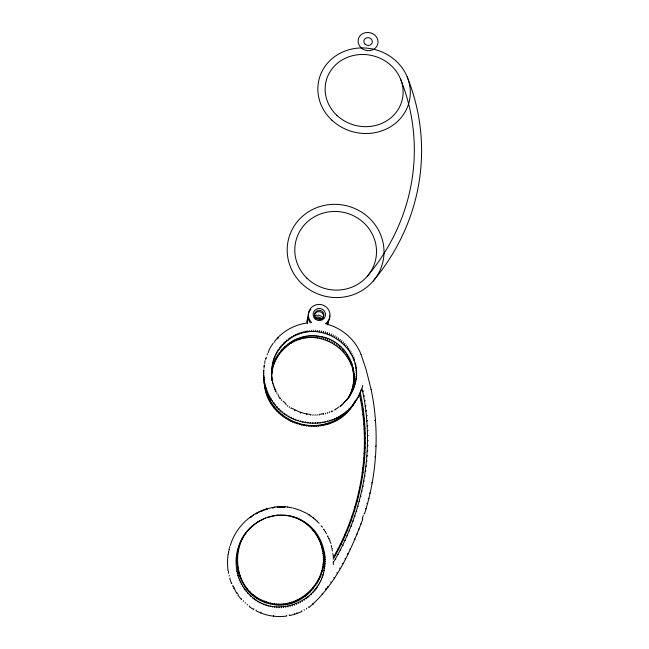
<?xml version="1.0" encoding="UTF-8"?>
<svg xmlns="http://www.w3.org/2000/svg" width="649" height="649" viewBox="0 0 649 649"><rect width="100%" height="100%" fill="white"/><g stroke="black" fill="none" stroke-linecap="round" stroke-linejoin="round"><path stroke-width="0.97" d="M271.68 380.476C268.654 354.451 294.443 330.852 320.135 336.474C347.012 340.222 363.237 373.629 349.016 396.896M271.566 372.721L271.574 373.808L272.726 362.434M254.311 524.53C228.659 543.091 232.91 590.038 264.338 601.128C295.701 614.798 330.933 581.277 322.188 549.151C319.057 533.949 307.245 520.766 292.172 516.677C286.931 515.241 297.169 517.837 298.289 518.819C301.493 520.279 304.511 522.129 307.261 524.327C313.394 529.235 318.107 535.855 320.857 543.213C334.113 574.13 303.724 612.551 270.414 603.886C236.536 597.413 225.698 549.541 251.058 527.386C253.524 524.871 257.069 522.559 259.649 520.896C256.355 522.769 253.224 524.927 250.53 527.605C244.592 533.324 240.235 540.625 237.94 548.543C233.218 564.403 237.51 582.713 249.362 594.395C273.383 620.663 320.768 602.58 324.33 568.102C327.137 552.056 320.955 534.622 308.097 524.465C301.834 519.516 294.184 516.101 286.185 515.42C283.889 515.201 282.145 515.063 279.808 515.152C278.08 515.225 273.132 515.679 277.942 515.136M360.284 392.75C372.421 448.646 362.183 508.581 333.829 558.083L333.221 557.686C361.298 508.67 371.447 449.311 359.432 393.967M272.515 607.131L272.515 606.434M272.523 604.308L272.523 603.424M272.969 383.015L273.359 385.36M272.718 368.583L273.237 365.176M272.718 363.602L273.253 360.43M273.562 385.019L274.008 387.331M273.237 366.653L273.854 363.262M273.253 361.615L273.894 358.459M273.943 407.402L273.959 406.315C268.572 399.297 265.141 390.812 264.175 382.026C266.058 426.718 330 442.967 353.153 404.757L352.375 405.852L356.439 399.289M355.66 401.22C338.226 429.411 293.137 430.611 273.983 403.678L273.992 402.802M274.251 386.991L275.89 391.793L275.914 390.836M273.846 364.754L274.559 361.379M273.878 359.651L274.616 356.52M274.738 342.388L274.754 341.066L278.023 337.431L277.983 338.778M273.983 403.678C266.634 394.146 262.894 381.888 263.827 369.873M264.005 377.028L264.062 380.979L263.892 377.239L263.981 378.838M274.543 362.896L275.363 359.538M274.608 357.729L275.444 354.622M275.014 389.903L275.03 388.929M363.829 513.87L364.535 513.838C377.158 473.77 379.681 430.482 371.098 389.327M333.075 562.902C364.113 510.901 375.341 447.031 361.882 387.802L362.556 386.82M275.338 361.071L276.255 357.737M275.427 355.847L276.36 352.772M275.452 409.268L275.476 408.197L273.959 406.315M275.541 405.601L275.565 404.749M270.333 606.701L270.357 606.004M270.414 603.886L270.438 603.01M276.214 359.286L277.188 357.55L277.228 355.985M276.336 354.005L277.366 350.963M276.855 393.635L276.888 392.686M277.188 357.55L278.234 355.863L278.291 354.281M277.334 352.212L278.462 349.211M277.05 411.06L277.091 410.006L275.476 408.197M277.196 407.45L277.228 406.607M278.234 355.863L279.37 354.224L279.435 352.634M278.421 350.476L279.589 348.789L279.646 347.515M347.775 398.656C380.444 353.259 312.915 304.73 279.589 348.789M347.256 399.784C374.814 355.928 309.451 312.745 279.37 354.224M280.587 352.65L280.66 351.044M280.847 347.166L280.903 345.876M268.183 606.158L268.215 605.46M268.329 603.359L268.37 602.491M279.062 397.172L277.95 394.495M281.869 351.141L281.958 349.519M282.177 345.601L282.242 344.311M278.737 412.772L278.794 411.734L277.091 410.006M278.94 409.219L278.989 408.391M271.623 375.09L272.718 367.123M283.232 349.689L283.337 348.051M283.581 344.108L283.662 342.802M280.352 397.942L280.287 398.851L279.468 397.732M284.66 348.31L284.781 346.663M285.057 342.688L285.146 341.374M280.506 414.395L280.587 413.372L278.794 411.734M280.774 410.898L280.83 410.079M281.601 400.474L281.674 399.581M266.058 605.501L266.114 604.811M266.277 602.726L266.341 601.866M286.16 347.004L286.29 345.341M286.598 341.342L286.704 340.011M362.629 386.406L362.718 385.376M287.718 345.771L287.864 344.1M288.213 340.068L288.326 338.737M282.356 415.936L282.453 414.922L280.587 413.372M282.68 412.488L282.761 411.685M289.332 344.619L289.495 342.932M289.884 338.875L290.006 337.537M263.973 604.738L264.046 604.057M264.257 601.988L264.338 601.128M291.003 343.54L291.182 341.845M291.604 337.772L291.75 336.417M263.973 368.251L264.427 365.03M292.723 342.55L292.918 340.847M293.38 336.75L293.535 335.387M284.286 417.38L284.4 416.382L282.453 414.922M284.676 413.981L284.765 413.186M227.977 554.473L227.41 562.578L227.994 570.666M286.014 404.935L286.112 404.067L283.078 401.147M294.492 341.642L294.703 339.93M295.206 335.809L295.376 334.446M286.639 615.284L286.753 616.055C278.032 617.272 269.019 616.217 260.825 612.981L260.922 612.226M261.928 603.87L262.018 603.189M262.269 601.144L262.383 600.301M296.301 340.822L296.528 339.103M297.08 334.965L297.258 333.594M287.621 406.266L287.734 405.414M286.274 418.727L286.412 417.745L284.4 416.382M286.736 415.376L286.842 414.589M298.151 340.084L298.394 338.364M298.986 334.211L299.181 332.84M289.3 407.523L289.422 406.68M259.933 602.897L260.03 602.223M260.338 600.203L260.46 599.368M300.025 339.443L300.292 337.715M300.925 333.554L301.136 332.174M288.334 419.976L288.489 419.011L286.412 417.745M288.862 416.666L288.983 415.895M301.939 338.9L302.223 337.164M302.905 332.986L303.124 331.598M228.326 554.189L228.773 551.536L228.424 551.804M291.036 408.7L291.174 407.864L298.694 411.693L304.754 413.559L311.017 414.516L310.733 415.303M303.87 338.437L304.17 336.701M304.9 332.515L305.144 331.128M257.986 601.818L258.099 601.161M258.448 599.157L258.594 598.329M256.16 610.052L256.022 610.782L260.825 612.981M290.452 421.128L290.63 420.163L288.489 419.011M291.052 417.851L291.19 417.088M305.825 338.08L306.15 336.336M306.92 332.142L307.172 330.755M268.134 508.459L274.86 507.031M307.796 337.813L308.137 336.068M308.956 331.866L309.224 330.479M256.087 600.641L256.225 599.992M256.623 598.021L256.785 597.21M294.67 410.785L294.841 409.965M309.776 337.642L310.133 335.898M311.001 331.696L311.285 330.3M292.626 422.166L292.829 421.217L290.63 420.163M293.299 418.93L293.453 418.167M253.864 608.778L253.71 609.508L251.463 608.105L249.289 606.596L249.476 605.89M228.959 550.668L229.34 548.916L228.992 549.159M311.763 337.561L312.145 335.817M313.053 331.615L313.353 330.219M264.727 363.432L265.019 360.657M313.751 337.585L314.148 335.841M315.106 331.639L315.422 330.244M254.262 599.368L254.408 598.727M254.846 596.788L255.033 595.985M294.849 423.099L295.068 422.158L292.829 421.217M295.595 419.895L295.774 419.14M315.738 337.699L316.152 335.955M317.15 331.753L317.483 330.365M333.237 564.654L333.497 563.624M317.718 337.91L318.148 336.166M319.194 331.972L319.543 330.584M252.493 598.005L252.656 597.372M253.134 595.466L253.337 594.679M297.12 423.927L297.356 422.994L295.068 422.158M297.94 420.747L298.134 420M319.681 338.218L320.135 336.474M321.223 332.288L321.588 330.901M229.568 548.048L229.689 546.547M300.471 413.218L300.682 412.415M321.628 338.616L322.099 336.88M323.234 332.702L323.616 331.323M250.798 596.553L250.968 595.928M251.496 594.062L251.707 593.283M323.551 339.111L324.046 337.383M325.23 333.213L325.62 331.834M299.424 424.633L299.684 423.708C318.383 429.216 339.954 422.256 351.734 406.688L350.971 407.767M300.325 421.477L300.536 420.739M247.196 604.973L247.399 604.284M325.457 339.695L325.96 337.975M327.185 333.821L327.599 332.442M249.175 595.003L249.362 594.395M249.922 592.569L250.157 591.807M327.323 340.368L327.85 338.656M329.124 334.519L329.538 333.148M301.761 425.233L302.045 424.308M302.734 422.093L302.969 421.363M230.298 545.468C235.425 528.01 249.954 513.586 267.266 508.597M329.157 341.139L329.7 339.427M331.014 335.306L331.452 333.943M265.96 358.71L266.463 357.169M245.184 603.237L245.403 602.564M306.571 414.776L306.831 413.981M362.45 518.113L363.278 515.574M330.958 341.991L331.517 340.287M332.872 336.19L333.318 334.827M247.626 593.381L247.829 592.788M248.421 590.996L248.672 590.249M304.121 425.712L304.43 424.795M305.176 422.588L305.428 421.858M332.71 342.932L333.286 341.236M334.681 337.156L335.144 335.809M267.258 517.342L273.61 515.695M355.035 402.104L358.775 395.793L361.525 389.019M308.632 606.823L308.916 607.529C335.663 584.96 350.72 551.115 362.864 518.973L362.174 518.965M334.413 343.954L335.006 342.266M336.442 338.21L336.92 336.872M243.253 601.404L243.489 600.747M246.166 591.677L246.377 591.101M247.009 589.349L247.269 588.619M336.068 345.049L336.677 343.378M338.153 339.354L338.64 338.015M306.506 426.077L306.839 425.16M307.642 422.97L307.91 422.239M337.667 346.233L338.291 344.57M339.8 340.571L340.303 339.24M241.671 598.832L241.42 599.473L238.053 595.344L238.329 594.727M339.2 347.491L339.841 345.844M341.39 341.869L341.901 340.547M244.787 589.9L245.006 589.333M245.671 587.629L245.947 586.915M312.826 415.417L313.134 414.63M308.9 426.32L309.257 425.411M310.125 423.221L310.409 422.499M340.676 348.821L341.333 347.183M342.915 343.24L343.443 341.934M277.237 507.242L284.635 507.218M274.843 507.12L277.431 506.772M314.919 415.425L315.244 414.638M342.088 350.217L342.761 348.594M344.376 344.684L344.911 343.386M243.489 588.059L243.724 587.507M244.422 585.836L244.714 585.155M311.309 426.442L311.69 425.541M312.607 423.351L312.915 422.629M343.426 351.685L344.116 350.079M345.763 346.193L346.306 344.911M317.012 415.328L317.353 414.549M344.7 353.21L345.39 351.62M347.069 347.775L347.629 346.501M313.718 426.45L314.124 425.549M315.098 423.359L315.422 422.637M345.893 354.8L346.598 353.218M348.302 349.413L348.87 348.148M242.296 586.144L242.531 585.609M243.261 583.995L243.562 583.321M319.097 415.133L319.454 414.346L323.608 413.64L323.226 414.435M347.004 356.447L347.718 354.881M349.454 351.109L350.03 349.86M348.034 358.143L348.764 356.593M350.517 352.861L351.101 351.62M316.12 426.344L316.55 425.436M317.588 423.245L317.929 422.523M241.185 584.173L241.436 583.654M242.191 582.08L242.499 581.431M348.984 359.887L349.722 358.353M351.498 354.654L352.091 353.437M349.843 361.671L350.59 360.163M352.391 356.504L352.991 355.295M318.521 426.117L318.967 425.2M320.062 423.01L320.419 422.288M350.614 363.505L351.369 362.004M353.194 358.394L353.794 357.193M325.254 413.932L325.652 413.137M350.841 364.121L351.604 362.629M353.429 359.035L354.029 357.842M240.179 582.153L240.438 581.642M241.209 580.125L241.533 579.492M351.304 365.371L352.058 363.886M353.9 360.317L354.508 359.132M327.258 413.332L327.672 412.537M320.898 425.768L321.377 424.852M322.521 422.653L322.902 421.923M354.476 402.761L353.681 403.881L355.628 400.441M329.221 412.634L329.651 411.831M352.391 369.184L353.161 367.74M355.027 364.251L355.644 363.099M239.27 580.076L239.538 579.589M240.333 578.113L240.657 577.505M323.259 425.306L323.754 424.389M324.962 422.175L325.36 421.444M352.788 371.131L353.567 369.703M355.441 366.255L356.066 365.119M331.598 411.028L331.152 411.839L333.042 410.955M353.097 373.094L353.875 371.682M355.757 368.283L356.382 367.156M233.794 588.538L234.102 587.978L232.918 585.593L232.602 586.128M353.307 375.065L354.094 373.678M355.977 370.319L356.601 369.208M325.587 424.722L326.114 423.805M327.372 421.582L327.786 420.844M353.421 377.053L354.208 375.674M356.098 372.372L356.723 371.269M238.459 577.951L238.735 577.48M239.546 576.061L239.887 575.476M335.355 409.154L334.884 409.973L338.892 406.915M353.437 379.032L354.216 377.686M356.114 374.416L356.739 373.337M327.891 424.032L328.435 423.099M329.741 420.86L330.179 420.122M353.348 381.02L354.135 379.689M356.025 376.469L356.65 375.398M353.17 382.999L353.956 381.685M355.839 378.513L356.463 377.458M352.894 384.971L353.673 383.673M355.555 380.541L356.179 379.511M340.579 405.674L340.068 406.525L341.139 405.641M330.146 423.229L330.714 422.288M332.077 420.033L332.531 419.286M237.761 575.793L238.037 575.339M238.864 573.967L239.213 573.4M352.512 386.926L353.291 385.644M355.165 382.561L355.79 381.539M342.193 404.351L341.674 405.203L347.937 398.316M352.042 388.856L352.813 387.599M354.678 384.557L355.295 383.551M343.207 403.816L343.743 402.948M351.474 390.771L352.245 389.53M354.094 386.528L354.711 385.53M332.361 422.312L332.953 421.363M334.365 419.092L334.835 418.337M344.668 402.348L345.219 401.471M350.809 392.653L351.571 391.42M353.413 388.467L354.021 387.485M346.063 400.814L346.615 399.922M350.054 394.495L350.809 393.286M352.634 390.373L353.234 389.408M279.776 506.999L283.816 507.185M277.391 506.861L280.003 506.634M349.211 396.304L349.957 395.111M351.758 392.239L352.358 391.29M348.278 398.064L349.17 396.636M350.793 394.057L351.385 393.124M349.738 395.833L350.322 394.908M231.847 583.143L231.523 583.662L229.738 578.575L230.079 578.105M334.527 421.29L335.135 420.333M336.604 418.029L337.091 417.266M237.161 573.602L237.437 573.164M238.288 571.85L238.637 571.298M336.644 420.163L337.269 419.197M338.786 416.869L339.289 416.098M338.689 418.93L339.338 417.956M340.903 415.603L341.423 414.816M340.676 417.607L341.342 416.617M342.956 414.232L343.491 413.437M236.666 571.38L236.95 570.958M237.81 569.692L238.159 569.173M342.591 416.179L343.28 415.182M344.935 412.756L345.479 411.961M344.432 414.662L345.138 413.648M346.834 411.198L347.402 410.379M360.722 391.323L361.388 390.357M273.253 343.005L269.351 349.219L268.297 352.658M346.193 413.064L346.915 412.026M348.659 409.543L349.235 408.716M359.806 393.578L360.463 392.637M347.872 411.377L348.61 410.33M350.387 407.799L350.979 406.964M358.775 395.793L359.424 394.868M354.889 401.836L355.693 400.701M357.631 397.959L358.272 397.042M349.47 409.608L350.217 408.546M352.034 405.974L352.634 405.122M356.382 400.06L357.015 399.167M353.583 404.076L354.192 403.207M359.862 395.922L360.706 394.73M362.759 391.85L363.44 390.901M237.429 567.518L237.794 567.023M325.368 589.503L326.471 588.01M360.763 400.603L361.623 399.451M363.7 396.677L364.381 395.76M237.161 565.328L237.526 564.849M229.032 575.971L229.373 575.517M361.566 405.301L362.434 404.197M364.535 401.528L365.225 400.652M236.999 563.129L237.356 562.667M228.448 573.335L228.497 571.136M362.272 410.03L363.148 408.967M365.265 406.412L365.963 405.56M236.934 560.914L237.299 560.485M279.946 506.723L282.575 506.626M362.88 414.776L363.764 413.762M365.898 411.312L366.604 410.509M236.982 558.708L237.347 558.294M363.383 419.546L364.276 418.581M366.417 416.244L367.131 415.465M363.789 424.341L364.681 423.416M366.839 421.193L367.561 420.455M364.097 429.143L364.989 428.267M367.164 426.158L367.878 425.452M278.088 337.366C285.544 329.838 295.441 324.808 305.906 323.153M374.66 420.682L375.43 419.935M282.493 506.715L285.138 506.747M364.292 433.97L365.2 433.143M367.375 431.139L368.097 430.474M364.397 438.805L365.298 438.026M367.48 436.136L368.202 435.503M364.389 443.656L365.298 442.918M367.48 441.142L368.202 440.549M364.284 448.508L365.192 447.818M367.375 446.155L368.097 445.603M250.409 517.594L251.763 516.58M285.041 506.837L287.694 506.999M250.189 517.586L251.544 516.563M364.073 453.375L364.981 452.734M367.156 451.185L367.886 450.666M375.252 446.496L376.039 445.952M252.25 516.085L253.662 515.136M363.764 458.243L364.665 457.65M366.839 456.215L367.561 455.736M287.58 507.088L290.233 507.38M265.425 518.105L257.337 522.137M363.343 463.118L364.243 462.567M366.409 461.244L367.131 460.806M277.723 515.265L286.623 515.322M374.724 456.896L375.503 456.425M362.823 467.986L363.716 467.483M365.874 466.282L366.596 465.885M259.649 520.896L263.462 518.94M255.828 513.813L258.059 512.596M255.998 513.854L258.205 512.653M292.748 507.883L299.895 510.219L307.042 513.505M362.199 472.853L363.083 472.407M365.233 471.312L365.947 470.955M258.821 512.231L260.46 511.566M361.469 477.721L362.353 477.323M364.478 476.342L365.192 476.025M261.117 511.169L267.485 508.994L265.035 509.643M261.231 511.242L262.764 510.593M360.633 482.58L361.509 482.231M363.627 481.371L364.324 481.087M289.235 614.854L289.365 615.625L294.516 614.36L301.955 611.496L301.728 610.75M371.447 482.929L372.21 482.653M359.692 487.44L360.56 487.131M362.653 486.385L363.351 486.142M275.744 515.379L265.19 518.097M358.646 492.275L359.505 492.015M361.582 491.39L362.264 491.179M369.354 493.297L370.1 493.11M357.502 497.11L358.353 496.891M360.398 496.38L361.079 496.217M286.185 515.42L290.33 516.142M368.137 498.464L368.883 498.318M356.252 501.92L357.088 501.758M359.108 501.361L359.773 501.231M366.815 503.624L367.545 503.51M273.578 515.801L275.671 515.452M273.967 507.51L272.329 507.875L273.959 507.623M354.889 506.715L355.717 506.601M357.704 506.317L358.37 506.228M365.379 508.759L366.101 508.686M307.504 513.984L309.24 514.852M353.429 511.493L354.24 511.428M356.204 511.258L356.853 511.209M308.956 514.876L311.374 516.304M351.872 516.247L352.667 516.231M354.589 516.182L355.222 516.166M311.074 516.32L313.426 517.87M313.11 517.87L315.414 519.533M350.2 520.977L350.987 521.009M352.869 521.074L353.494 521.098M360.398 524.035L361.087 524.076M315.081 519.524L317.312 521.301M348.432 525.682L349.194 525.763M351.044 525.941L351.653 525.998M319.121 523.159L316.963 521.277M358.524 529.073L359.189 529.162M346.566 530.363L347.312 530.484M349.105 530.777L349.706 530.874M322.48 527.15L321.012 525.739M356.528 534.086L357.185 534.208M290.103 507.461L291.766 507.802M324.005 529.276L323.608 529.186L324.557 530.639M344.587 535.003L345.317 535.174M347.069 535.579L347.653 535.717M325.433 531.474L325.027 531.369L325.903 532.87M354.435 539.068L355.068 539.23M326.342 533.616L326.755 533.738M312.923 530.144L313.329 530.265M342.518 539.619L343.224 539.83M344.927 540.357L345.495 540.528M327.704 324.443C342.648 328.572 355.376 339.946 361.031 354.395M297.356 422.994L299.684 423.708M327.972 536.074L327.542 535.936L328.272 537.526M314.246 531.799L314.66 531.929M315.479 533.519L315.917 533.673M329.075 538.475L328.637 538.313L330.065 540.925M340.344 544.195L341.025 544.454M342.68 545.087L343.232 545.298M316.639 535.295L317.077 535.474M349.908 548.916L350.509 549.151M317.702 537.137L318.164 537.331M330.941 543.432L329.911 541.582M318.683 539.035L319.154 539.246M338.064 548.73L338.729 549.038M340.327 549.784L340.863 550.036M331.688 545.979L331.233 545.76L331.647 547.472M347.483 553.784L348.067 554.059M319.576 540.974L320.054 541.209M331.858 548.332L332.32 548.567M320.371 542.962L320.857 543.213M321.077 544.998L321.563 545.265M335.687 553.232L336.328 553.581M337.878 554.441L338.389 554.725M344.952 558.602L345.519 558.919M321.677 547.058L322.18 547.35M332.742 553.556L333.472 556.493M322.188 549.151L322.691 549.468M342.315 563.381L342.867 563.738M335.322 559.049L335.809 559.373M322.594 551.277L323.105 551.609M324.33 552.421L324.735 552.688M333.132 558.854L333.61 559.178M322.902 553.419L323.413 553.775M324.646 554.635L325.052 554.927M333.14 561.523L333.61 561.864M323.105 555.576L323.616 555.958M324.857 556.874L325.271 557.175M339.573 568.118L340.1 568.508M323.21 557.742L323.721 558.148M324.962 559.114L325.376 559.438M323.21 559.917L323.721 560.347M324.962 561.369L325.376 561.71M336.726 572.799L337.229 573.229M323.105 562.091L323.616 562.537M324.857 563.616L325.271 563.973M322.902 564.265L323.413 564.735M324.646 565.863L325.06 566.236M322.594 566.423L323.097 566.91M324.33 568.102L324.735 568.492M333.781 577.423L334.259 577.894M322.18 568.565L322.683 569.084M323.908 570.317L324.305 570.731M321.669 570.69L322.172 571.225M323.372 572.515L323.778 572.945M330.722 581.999L331.185 582.51M321.06 572.791L321.555 573.343M322.748 574.689L323.137 575.136M320.346 574.852L320.833 575.436M322.009 576.831L322.399 577.294M327.575 586.518L328.005 587.061M319.543 576.888L320.022 577.488M321.174 578.932L321.563 579.419M318.635 578.876L319.105 579.5M320.241 580.993L320.622 581.496M317.645 580.823L318.099 581.463M319.211 583.013L319.584 583.524M236.812 592.553L237.818 594.005M316.558 582.721L317.004 583.378M318.091 584.976L318.448 585.503M322.066 593.965L322.456 594.573M315.382 584.554L315.82 585.236M316.874 586.874L317.223 587.426M236.52 593.145L234.102 587.978M315.812 588.375L315.909 589.284L315.568 588.724M313.224 587.483L313.637 588.189M314.643 589.909L314.976 590.476M312.777 588.051L313.183 588.773M314.181 590.501L314.505 591.077M311.35 589.706L311.747 590.436M312.704 592.204L313.021 592.797M309.849 591.28L310.23 592.026M311.155 593.835L311.455 594.435M308.275 592.772L308.64 593.543M309.524 595.393L309.816 596.001M312.899 603.643L313.216 604.316M306.636 594.192L306.985 594.971M307.829 596.861L308.105 597.486M304.925 595.531L305.257 596.326M306.06 598.24L306.328 598.881M303.164 596.78L303.472 597.583M304.227 599.538L304.478 600.179M306.393 608.251L306.661 608.965M361.055 354.476L366.117 369.565L371.114 389.392M301.339 597.932L301.631 598.751M302.345 600.731L302.58 601.388M304.089 609.557L304.34 610.287M299.457 598.995L299.733 599.83M300.398 601.834L300.617 602.499M297.534 599.96L297.794 600.804M298.41 602.84L298.613 603.513M295.563 600.836L295.798 601.68M296.374 603.74L296.561 604.422M296.844 612.778L297.039 613.532M293.559 601.599L293.778 602.459M294.297 604.535L294.468 605.225M272.231 380.663L272.807 383.356M294.338 613.597L294.516 614.36M291.523 602.264L291.717 603.132M292.188 605.225L292.342 605.923M289.454 602.824L289.624 603.7M290.046 605.809L290.184 606.507M332.028 549.192L332.361 550.928M287.361 603.278L287.515 604.154M287.88 606.28L288.002 606.977M285.252 603.627L285.382 604.511M285.698 606.637L285.803 607.342M271.598 374.497L272.109 379.981L272.101 378.935M283.134 603.87L283.24 604.754M283.499 606.888L283.589 607.594M281.009 604L281.09 604.884M281.301 607.018L281.366 607.732M263.973 379.633L264.265 383.348M278.875 604.016L278.94 604.9M279.094 607.042L279.143 607.756M263.616 372.851L263.689 373.946M263.705 375.317L263.77 376.396M263.656 370.384L263.721 371.496M264.24 380.225L264.305 381.263M264.5 384.403L264.581 385.701M264.695 382.659L264.76 383.681M264.938 386.763L265.011 388.037M264.094 365.484L264.159 366.628M265.271 385.068L265.327 386.074M265.498 389.1L265.563 390.357M265.96 387.445L266.009 388.435M266.163 391.412L266.228 392.645M276.75 603.927L276.79 604.811M276.888 606.953L276.92 607.659M266.771 389.789L266.82 390.763M266.95 393.683L267.007 394.9M265.66 358.289L265.709 359.489M267.696 392.093L267.737 393.051M267.85 395.922L267.899 397.115M271.598 377.11L271.671 379.13M268.743 394.357L268.775 395.29M268.864 398.113L268.897 399.281M267.283 353.656L267.323 354.889M274.624 603.732L274.649 604.617M274.697 606.75L274.714 607.456M269.895 396.555L269.919 397.48M269.984 400.246L270.008 401.398M271.16 398.705L271.168 399.606M271.201 402.331L271.217 403.467M273.57 615.422L273.578 616.201M271.59 370.636L271.598 371.747M271.639 374.798L271.631 376.477M271.817 376.866L271.826 377.929M271.72 368.567L271.728 369.687M271.753 373.078L271.761 374.481M271.955 366.507L271.955 367.642M271.972 371.074L271.98 372.502M272.288 364.454L272.288 365.614M272.296 369.086L272.304 370.53M272.523 400.79L272.523 401.674M272.531 404.359L272.531 405.463M272.483 380.987L272.491 382.018M407.15 76.825A227.507 210.917 -2 0 1 373.216 281.001M400.482 78.902A219.849 203.802 -2 0 1 367.342 276.198M311.674 322.626A10.887 10.619 12.6 0 1 311.828 307.115A10.887 10.619 12.6 0 1 327.656 308.437A10.887 10.619 12.6 0 1 325.465 323.778M314.465 314.895A4.64 4.527 12.6 0 1 320.606 311.95A4.64 4.527 12.6 0 1 323.072 318.245M322.845 318.627A4.64 4.527 12.6 0 1 322.585 318.992M329.619 315.844A10.814 10.546 12.6 0 1 326.301 324.232M310.319 322.902A10.814 10.546 12.6 0 1 309.224 311.642M309.476 311.187A10.814 10.546 12.6 0 1 310.044 310.319M310.36 309.906A10.814 10.546 12.6 0 1 310.701 309.508M328.337 320.379A10.571 10.319 12.4 0 1 327.664 324.849A10.465 10.23 12.4 0 0 327.81 323.762M307.626 323.664A10.571 10.319 12.4 0 1 308.648 315.828M315.154 317.694A4.519 4.413 12.4 0 1 321.563 319.016M306.953 323.535A10.465 10.23 12.4 0 1 307.845 318.643M308.307 317.75A10.465 10.23 12.4 0 1 308.575 317.329M315.657 318.545A4.494 4.389 12.4 0 1 320.72 319.592M314.359 316.16A6.036 5.898 12.4 0 1 323.21 318.424M315.089 318.935A6.239 6.084 12.6 0 0 325.392 315.893A6.239 6.084 12.6 0 0 317.45 308.664A6.239 6.084 12.6 0 0 315.089 318.935M316.079 318.156A4.673 4.551 12.6 0 0 323.786 315.876A4.673 4.551 12.6 0 0 317.848 310.465A4.673 4.551 12.6 0 0 316.079 318.156M301.615 283.491A48.537 46.501 13.9 0 0 382.464 263.583A48.537 46.501 13.9 0 0 322.74 205.765A48.537 46.501 13.9 0 0 301.615 283.491M306.92 278.186A40.952 39.232 13.9 0 0 375.171 261.523A40.952 39.232 13.9 0 0 324.873 212.645A40.952 39.232 13.9 0 0 306.92 278.186M331.842 120.146A46.444 42.558 13.8 0 0 408.894 102.891A46.444 42.558 13.8 0 0 351.507 49.097A46.444 42.558 13.8 0 0 331.842 120.146M336.88 115.36A39.183 35.906 13.8 0 0 401.918 100.911A39.183 35.906 13.8 0 0 353.583 55.449A39.183 35.906 13.8 0 0 336.88 115.36M361.071 47.742A10.027 9.062 13.5 0 0 377.726 44.278A10.027 9.062 13.5 0 0 365.452 32.669A10.027 9.062 13.5 0 0 361.071 47.742M365.079 44.189A4.3 3.886 13.5 0 0 372.218 42.712A4.3 3.886 13.5 0 0 366.969 37.731A4.3 3.886 13.5 0 0 365.079 44.189"/></g></svg>
